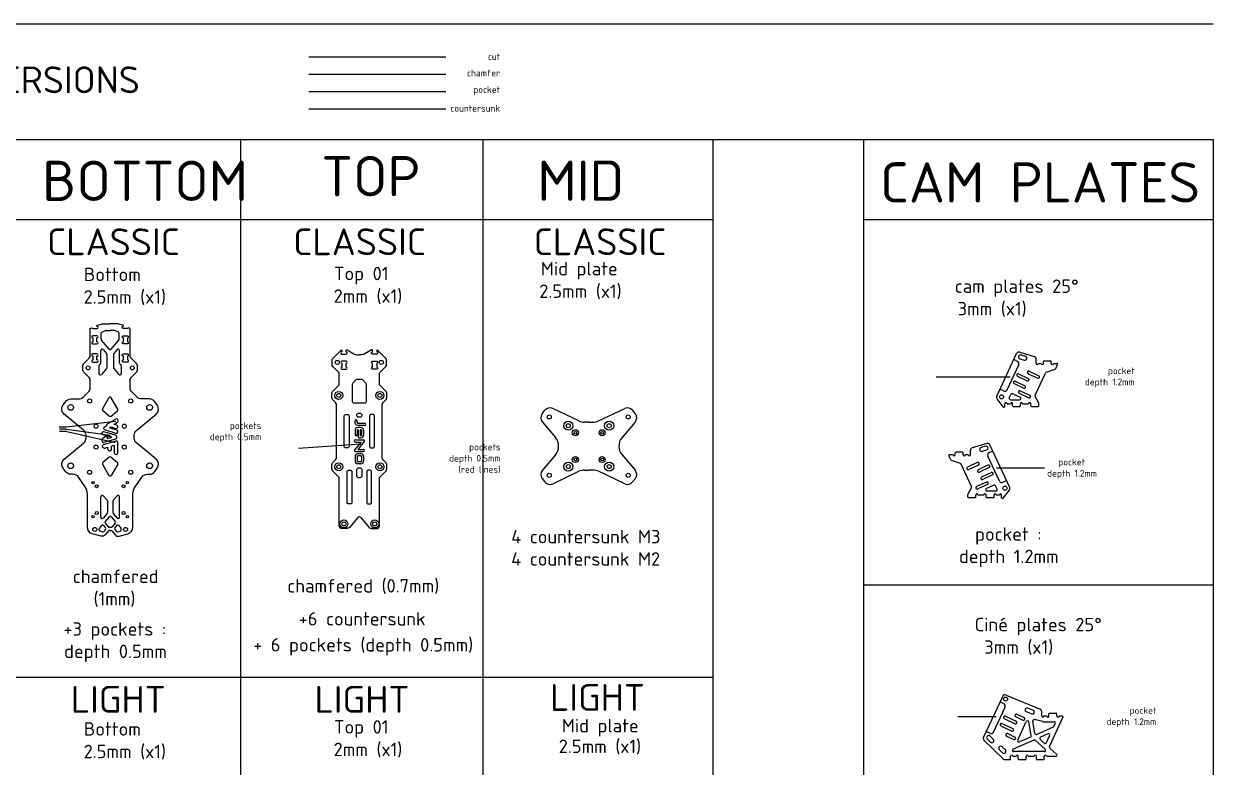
# Model space of a CAD drawing. Header units: millimetres. Extents: x -438 to 1254, y -2368 to 488.
# Drawn here: x 365 to 1254, y -67 to 488 of the extents above; entities that cross this region are included whole.
import ezdxf

# ---------------------------------------------------------------- set-up
doc = ezdxf.new("R2010")
doc.units = ezdxf.units.MM
doc.linetypes.add('JIS_09_08', pattern=[10.75, 8, -0.55, 0.55, -0.55, 0.55, -0.55])
for name, color, linetype in [('Calque1', 150, 'Continuous'), ('Calque1_chamfered', 40, 'Continuous'), ('Calque1_countersunk', 90, 'Continuous'), ('Calque1_pocket', 10, 'Continuous'), ('pocket', 1, 'Continuous')]:
    doc.layers.add(name, color=color, linetype=linetype)
doc.styles.get("Standard").update_dxf_attribs({"font": 'arial.ttf'})

msp = doc.modelspace()

# ---------------------------------------------------------------- linework, layer by layer
at = {"layer": 'Calque1'}
for p, q in [((0, 487.53), (1253.63, 487.53)), ((578.22, 462.78), (680.45, 462.78)), ((0, 401.24), (1253.63, 401.24)), ((527.14, 401.79), (527.14, -709.02)), ((708.12, 401.24), (708.12, -709.02)), ((879.83, 401.24), (879.83, -709.02)), ((992.43, 401.24), (992.43, -780.5)), ((1253.63, 401.24), (1253.63, -780.5)), ((0, 341.41), (879.83, 341.41)), ((992.43, 341.41), (1253.63, 341.41)), ((423.67, 257.4), (426.44, 258.56)), ((426.83, 258.64), (429.82, 258.64)), ((432.81, 258.64), (429.82, 258.64)), ((435.96, 257.4), (433.2, 258.56)), ((423.06, 252.18), (423.06, 256.48)), ((429.06, 244.83), (423.3, 251.53)), ((430.58, 244.83), (436.33, 251.53)), ((436.57, 252.18), (436.57, 256.48)), ((422.82, 234.55), (422.82, 243.79)), ((424.58, 244.44), (427.08, 241.53)), ((427.32, 240.87), (427.32, 230.93)), ((432.32, 240.87), (432.32, 230.93)), ((435.06, 244.44), (432.56, 241.53)), ((436.82, 234.55), (436.82, 243.79)), ((1091.99, 209.73), (1106.79, 241.47)), ((1109.2, 242.54), (1119.97, 239.19)), ((1110.18, 240.48), (1113.37, 239.49)), ((421.48, 232.25), (421.48, 226.46)), ((421.72, 232.9), (422.58, 233.9)), ((437.92, 232.9), (437.06, 233.9)), ((438.16, 232.25), (438.16, 226.46)), ((1109.28, 237.62), (1112.48, 236.63)), ((1121.38, 234.03), (1121.38, 237.28)), ((1122.98, 234.03), (1125.17, 234.03)), ((1126.77, 234.03), (1126.77, 235.53)), ((1127.27, 236.03), (1132.22, 236.03)), ((1132.72, 234.03), (1132.72, 235.53)), ((1134.32, 234.03), (1136.98, 234.03)), ((1136.09, 230.43), (1137.43, 233.31)), ((427.08, 230.28), (423.24, 225.81)), ((432.56, 230.28), (436.4, 225.81)), ((1107.44, 224.49), (1114.69, 221.11)), ((1108.28, 226.31), (1115.53, 222.93)), ((1115.39, 226.43), (1122.64, 223.05)), ((1116.23, 228.25), (1123.49, 224.87)), ((1120.57, 210.41), (1128.29, 226.97)), ((1128.86, 227.49), (1135.52, 229.91)), ((1104.9, 219.05), (1112.15, 215.67)), ((1105.75, 220.87), (1113, 217.49)), ((1109.47, 213.75), (1116.72, 210.37)), ((424.19, 200), (428.94, 208.55)), ((435.45, 200), (430.69, 208.55)), ((1096.82, 201.72), (1092.22, 207.66)), ((1101.36, 208.43), (1102.55, 211)), ((1102.26, 207.01), (1108.97, 207.01)), ((1103.88, 211.48), (1109.39, 208.91)), ((1108.63, 211.93), (1115.88, 208.55)), ((1123.16, 204.95), (1120.61, 209.5)), ((1123.28, 202.53), (1123.28, 204.46)), ((429.18, 194.82), (424.43, 198.74)), ((430.46, 194.82), (435.21, 198.74)), ((752.42, 196.47), (754.22, 198.91)), ((779.9, 191.2), (760.39, 200.46)), ((794.58, 191.2), (814.1, 200.46)), ((822.07, 196.47), (820.26, 198.91)), ((1097.22, 201.53), (1097.61, 201.53)), ((1098.11, 202.03), (1098.11, 204.03)), ((1099.71, 204.03), (1102.15, 204.03)), ((1103.75, 202.53), (1103.75, 204.03)), ((1104.25, 202.03), (1109.2, 202.03)), ((1109.7, 202.53), (1109.7, 204.03)), ((1111.3, 204.03), (1115.73, 204.03)), ((1117.33, 202.53), (1117.33, 204.03)), ((1117.83, 202.03), (1122.78, 202.03)), ((752.64, 190.25), (762.35, 178.9)), ((787.24, 190.23), (784.19, 190.23)), ((787.24, 190.23), (790.3, 190.23)), ((821.84, 190.25), (812.13, 178.9)), ((1072.29, 165.89), (1072.29, 169.14)), ((1084.47, 174.4), (1073.7, 171.05)), ((1083.49, 172.35), (1080.3, 171.36)), ((1084.38, 169.48), (1081.19, 168.49)), ((1101.68, 141.6), (1086.88, 173.33)), ((429.18, 164.23), (424.43, 160.3)), ((430.46, 164.23), (435.21, 160.3)), ((762.35, 165.9), (752.64, 154.55)), ((812.13, 165.9), (821.84, 154.55)), ((1057.58, 162.29), (1056.23, 165.18)), ((1059.34, 165.89), (1056.68, 165.89)), ((1064.81, 159.35), (1058.14, 161.78)), ((1060.94, 165.89), (1060.94, 167.39)), ((1066.39, 167.89), (1061.44, 167.89)), ((1066.89, 165.89), (1066.89, 167.39)), ((1070.69, 165.89), (1068.49, 165.89)), ((1077.43, 160.11), (1070.18, 156.73)), ((424.19, 159.04), (428.94, 150.5)), ((435.45, 159.04), (430.69, 150.5)), ((760.39, 144.35), (779.9, 153.61)), ((784.19, 154.57), (787.24, 154.57)), ((790.3, 154.57), (787.24, 154.57)), ((814.1, 144.35), (794.58, 153.61)), ((1073.09, 142.27), (1065.37, 158.83)), ((1078.28, 158.3), (1071.03, 154.92)), ((1085.38, 158.17), (1078.13, 154.79)), ((1086.23, 156.36), (1078.98, 152.98)), ((1087.92, 152.73), (1080.67, 149.35)), ((752.42, 148.33), (754.22, 145.89)), ((822.07, 148.33), (820.26, 145.89)), ((1084.19, 145.61), (1076.94, 142.23)), ((1085.04, 143.8), (1077.79, 140.42)), ((1088.76, 150.92), (1081.51, 147.54)), ((1089.78, 143.34), (1084.27, 140.78)), ((1092.31, 140.29), (1091.11, 142.86)), ((422.82, 119.34), (422.82, 134.62)), ((424.56, 135.29), (427.56, 131.99)), ((435.08, 135.29), (432.08, 131.99)), ((436.82, 119.34), (436.82, 134.62)), ((1070.38, 134.39), (1070.38, 136.32)), ((1070.51, 136.81), (1073.06, 141.36)), ((1075.83, 133.89), (1070.88, 133.89)), ((1076.33, 134.39), (1076.33, 135.89)), ((1082.37, 135.89), (1077.93, 135.89)), ((1083.97, 134.39), (1083.97, 135.89)), ((1089.42, 133.89), (1084.47, 133.89)), ((1091.4, 138.87), (1084.7, 138.87)), ((1089.92, 134.39), (1089.92, 135.89)), ((1093.95, 135.89), (1091.52, 135.89)), ((1095.55, 133.89), (1095.55, 135.89)), ((1096.45, 133.39), (1096.05, 133.39)), ((1096.84, 133.58), (1101.44, 139.53)), ((427.82, 131.32), (427.82, 122.86)), ((431.82, 131.32), (431.82, 122.86)), ((427.58, 122.21), (424.58, 118.69)), ((429.06, 119.74), (426.06, 116.22)), ((430.58, 119.74), (433.58, 116.22)), ((432.06, 122.21), (435.06, 118.69)), ((421.61, 109.82), (421.61, 110.63)), ((423.43, 113.14), (421.85, 111.28)), ((424.14, 108.47), (422.4, 108.84)), ((424.96, 113.13), (426.33, 111.51)), ((426.32, 110.22), (425.11, 108.8)), ((426.06, 114.93), (428.28, 112.3)), ((429.82, 111.95), (429.04, 111.95)), ((429.82, 111.95), (430.59, 111.95)), ((433.58, 114.93), (431.36, 112.3)), ((434.68, 113.13), (433.31, 111.51)), ((433.31, 110.22), (434.52, 108.8)), ((435.5, 108.47), (437.24, 108.84)), ((436.2, 113.14), (437.79, 111.28)), ((438.03, 109.82), (438.03, 110.63)), ((992.43, 68.96), (1253.63, 68.96)), ((0, 0), (879.83, 0)), ((1082.1, -44.97), (1096.4, -14.3)), ((1098.98, -13.3), (1124.36, -23.92)), ((1117.87, -27.46), (1114.08, -25.88)), ((1119.03, -24.7), (1115.24, -23.11)), ((1125.58, -28.96), (1125.58, -25.77)), ((1095.87, -34.55), (1104.02, -38.35)), ((1097.56, -30.92), (1105.71, -34.72)), ((1098.4, -29.11), (1106.56, -32.91)), ((1106.07, -29.43), (1111.51, -31.97)), ((1106.92, -27.62), (1112.36, -30.16)), ((1107.6, -46.98), (1114.03, -33.19)), ((1117.75, -43.63), (1115.92, -33.43)), ((1120.49, -41.93), (1118.86, -32.85)), ((1126.29, -33.19), (1120.08, -31.7)), ((1126.53, -33.21), (1134.78, -33.21)), ((1127.18, -28.96), (1129.38, -28.96)), ((1130.98, -28.96), (1130.98, -27.46)), ((1131.35, -51.74), (1141.44, -30.1)), ((1131.48, -26.96), (1136.43, -26.96)), ((1134.67, -36.82), (1135.69, -34.64)), ((1136.93, -28.96), (1136.93, -27.46)), ((1138.53, -28.96), (1140.72, -28.96)), ((1086.93, -43.95), (1089.35, -46.26)), ((1095.02, -36.36), (1103.18, -40.16)), ((1099.31, -43.93), (1104.75, -46.47)), ((1100.16, -42.12), (1105.59, -44.66)), ((1134.16, -37.31), (1121.87, -42.67)), ((1130.17, -42.32), (1124.71, -44.7)), ((1129.07, -48.83), (1131.48, -43.66)), ((1082.53, -47.26), (1096.79, -60.91)), ((1084.86, -46.11), (1087.27, -48.42)), ((1095.98, -51.99), (1098.39, -54.3)), ((1119.7, -46.89), (1104.19, -53.64)), ((1117.16, -44.72), (1108.91, -48.32)), ((1128.15, -53.82), (1120.77, -47.07)), ((1127.49, -49.14), (1124.44, -46.35)), ((1136.91, -57.77), (1131.59, -52.9)), ((1093.9, -54.16), (1096.32, -56.47)), ((1098.17, -61.46), (1101.82, -61.46)), ((1102.32, -60.96), (1102.32, -58.96)), ((1103.92, -58.96), (1106.36, -58.96)), ((1127.48, -55.56), (1104.59, -55.56)), ((1107.96, -60.96), (1107.96, -58.96)), ((1108.46, -61.46), (1113.41, -61.46)), ((1113.91, -60.96), (1113.91, -58.96)), ((1115.51, -58.96), (1119.94, -58.96)), ((1121.54, -60.96), (1121.54, -58.96)), ((1122.04, -61.46), (1126.99, -61.46)), ((1127.49, -60.96), (1127.49, -58.96)), ((1129.09, -58.96), (1136.21, -58.96))]:
    msp.add_line(p, q, dxfattribs=at)
for points in [[(429.82, 109.45), (429.41, 109.45, 0.219685), (428.65, 109.1), (426.18, 106.2, -0.290544), (423.11, 105.25), (416.5, 107.05, -0.338273), (412.82, 111.87), (412.82, 136.46, 0.149289), (411.11, 142.04), (406.27, 149.23, 0.249496), (402.12, 151.44), (400.48, 151.44, -0.237956), (396.46, 153.47), (394.67, 155.89, -0.39909), (395.51, 162.73), (409.99, 174.63, 0.224285), (411.81, 178.49), (411.81, 179.52), (411.81, 180.55, 0.224285), (409.99, 184.41), (395.51, 196.32, -0.39909), (394.67, 203.15), (396.46, 205.57, -0.237956), (400.48, 207.6), (406.25, 207.6, 0.198912), (409.79, 209.07), (414.23, 213.51, 0.198912), (414.82, 214.93), (414.82, 222.12, 0.198912), (414.23, 223.53), (410, 227.77, -0.198912), (409.41, 229.18), (409.41, 230.79), (409.41, 232.4, -0.198912), (410, 233.81), (414.23, 238.05, 0.198912), (414.82, 239.46), (414.82, 259.59, -0.322824), (415.5, 260.54), (416.1, 260.74, 0.284915), (416.82, 260.29), (419.94, 260.29, 1), (419.94, 261.89), (419.94, 262.48), (423.82, 263.58, -0.069107), (424.36, 263.65), (429.82, 263.65)], [(429.82, 109.45), (430.22, 109.45, -0.219685), (430.99, 109.1), (433.46, 106.2, 0.290544), (436.53, 105.25), (443.13, 107.05, 0.338273), (446.82, 111.87), (446.82, 136.46, -0.149289), (448.52, 142.04), (453.37, 149.23, -0.249496), (457.51, 151.44), (459.16, 151.44, 0.237956), (463.18, 153.47), (464.97, 155.89, 0.39909), (464.12, 162.73), (449.65, 174.63, -0.224285), (447.82, 178.49), (447.82, 179.52), (447.82, 180.55, -0.224285), (449.65, 184.41), (464.12, 196.32, 0.39909), (464.97, 203.15), (463.18, 205.57, 0.237956), (459.16, 207.6), (453.39, 207.6, -0.198912), (449.85, 209.07), (445.4, 213.51, -0.198912), (444.82, 214.93), (444.82, 222.12, -0.198912), (445.4, 223.53), (449.64, 227.77, 0.198912), (450.23, 229.18), (450.23, 230.79), (450.23, 232.4, 0.198912), (449.64, 233.81), (445.4, 238.05, -0.198912), (444.82, 239.46), (444.82, 259.59, 0.322824), (444.13, 260.54), (443.54, 260.74, -0.284915), (442.82, 260.29), (439.7, 260.29, -1), (439.7, 261.89), (439.7, 262.48), (435.82, 263.58, 0.069107), (435.27, 263.65), (429.82, 263.65)], [(615.91, 119.8, 0.219685), (615.15, 119.45), (608.47, 111.61, -0.219685), (606.95, 110.91), (602.91, 110.91, -0.414214), (600.91, 112.91), (600.91, 148.2, 0.198912), (600.33, 149.61), (595.98, 153.97, -0.198912), (595.39, 155.38), (595.39, 158.59, -0.198912), (595.98, 160.01), (598.2, 162.23, 0.198912), (598.79, 163.65), (598.79, 203.57, 0.198912), (598.2, 204.98), (595.98, 207.21, -0.198912), (595.39, 208.62), (595.39, 211.83, -0.198912), (595.98, 213.24), (600.33, 217.6, 0.198912), (600.91, 219.01), (600.91, 226.62, 0.198912), (600.62, 227.32), (596.09, 231.85, -0.198912), (595.51, 233.27), (595.51, 234.87), (595.51, 236.48, -0.198912), (596.09, 237.89), (602.03, 243.83, -0.668179), (602.88, 243.48), (602.88, 242.74, 1), (602.88, 241.14), (606.03, 241.14, 1.000028), (606.03, 242.74), (606.03, 243.8, -0.58149), (606.79, 244.23), (611.7, 241.31, 0.134807), (614.25, 240.61), (615.91, 240.61)], [(615.91, 119.8, -0.219685), (616.68, 119.45), (623.36, 111.61, 0.219685), (624.88, 110.91), (628.91, 110.91, 0.414214), (630.91, 112.91), (630.91, 148.2, -0.198912), (631.5, 149.61), (635.85, 153.97, 0.198912), (636.44, 155.38), (636.44, 158.59, 0.198912), (635.85, 160.01), (633.63, 162.23, -0.198912), (633.04, 163.65), (633.04, 203.57, -0.198912), (633.63, 204.98), (635.85, 207.21, 0.198912), (636.44, 208.62), (636.44, 211.83, 0.198912), (635.85, 213.24), (631.5, 217.6, -0.198912), (630.91, 219.01), (630.91, 226.62, -0.198912), (631.21, 227.32), (635.74, 231.85, 0.198912), (636.32, 233.27), (636.32, 234.87), (636.32, 236.48, 0.198912), (635.74, 237.89), (629.8, 243.83, 0.668179), (628.94, 243.48), (628.94, 242.74, -1), (628.94, 241.14), (625.79, 241.14, -1.000028), (625.79, 242.74), (625.79, 243.8, 0.58149), (625.04, 244.23), (620.13, 241.31, -0.134807), (617.58, 240.61), (615.91, 240.61)]]:
    msp.add_lwpolyline(points, format="xyb", dxfattribs=at)
for points in [[(419.94, 253.21, 1), (419.94, 254.81), (416.82, 254.81, 1), (416.82, 253.21), (416.82, 250.31, 1), (416.82, 248.71), (419.94, 248.71, 1), (419.94, 250.31)], [(439.7, 253.21, -1), (439.7, 254.81), (442.82, 254.81, -1), (442.82, 253.21), (442.82, 250.31, -1), (442.82, 248.71), (439.7, 248.71, -1), (439.7, 250.31)], [(419.94, 239.63, 1), (419.94, 241.23), (416.82, 241.23, 1), (416.82, 239.63), (416.82, 236.73, 1), (416.82, 235.13), (419.94, 235.13, 1), (419.94, 236.73)], [(439.7, 239.63, -1), (439.7, 241.23), (442.82, 241.23, -1), (442.82, 239.63), (442.82, 236.73, -1), (442.82, 235.13), (439.7, 235.13, -1), (439.7, 236.73)], [(606.03, 229.77, 1), (606.03, 231.37), (606.03, 234.27, 1), (606.03, 235.87), (602.91, 235.87, 1), (602.91, 234.27), (602.91, 231.37, 1), (602.91, 229.77)], [(625.79, 229.77, -1), (625.79, 231.37), (625.79, 234.27, -1), (625.79, 235.87), (628.91, 235.87, -1), (628.91, 234.27), (628.91, 231.37, -1), (628.91, 229.77)], [(614.38, 222.4), (617.45, 222.4, -0.198912), (618.16, 222.11), (620.62, 219.64, -0.198912), (620.91, 218.93), (620.91, 205.4, -0.414214), (619.91, 204.4), (611.91, 204.4, -0.414214), (610.91, 205.4), (610.91, 218.93, -0.198912), (611.21, 219.64), (613.67, 222.11, -0.198912)], [(605.71, 196.11), (607.21, 196.11, -0.414214), (608.21, 195.11), (608.21, 172.11, -0.414214), (607.21, 171.11), (605.71, 171.11, -0.414214), (604.71, 172.11), (604.71, 195.11, -0.414214)], [(626.12, 196.11), (624.62, 196.11, 0.414214), (623.62, 195.11), (623.62, 172.11, 0.414214), (624.62, 171.11), (626.12, 171.11, 0.414214), (627.12, 172.11), (627.12, 195.11, 0.414214)], [(607.83, 154.35), (609.33, 154.35, -0.414214), (610.33, 153.35), (610.33, 130.35, -0.414214), (609.33, 129.35), (607.83, 129.35, -0.414214), (606.83, 130.35), (606.83, 153.35, -0.414214)], [(624, 154.35), (622.5, 154.35, 0.414214), (621.5, 153.35), (621.5, 130.35, 0.414214), (622.5, 129.35), (624, 129.35, 0.414214), (625, 130.35), (625, 153.35, 0.414214)]]:
    msp.add_lwpolyline(points, format="xyb", close=True, dxfattribs=at)
for centre, radius in [((413.34, 230.79), 1.5), ((446.3, 230.79), 1.5), ((599.43, 234.87), 1.5), ((632.4, 234.87), 1.5), ((414.48, 206.14), 1.5), ((445.16, 206.14), 1.5), ((600.57, 210.22), 1.5), ((631.26, 210.22), 1.5), ((1095.55, 209.18), 1.5), ((400.33, 201.31), 2.15), ((459.3, 201.31), 2.15), ((757.76, 194.19), 1.5), ((816.73, 194.19), 1.5), ((419.28, 187.31), 1.5), ((440.36, 187.31), 1.5), ((771.99, 187.65), 1.5), ((802.49, 187.65), 1.5), ((777.24, 182.4), 1), ((797.24, 182.4), 1), ((419.28, 171.73), 1.5), ((440.36, 171.73), 1.5), ((777.24, 162.4), 1), ((797.24, 162.4), 1), ((400.33, 157.74), 2.15), ((414.48, 152.9), 1.5), ((445.16, 152.9), 1.5), ((459.3, 157.74), 2.15), ((600.57, 156.99), 1.5), ((631.26, 156.99), 1.5), ((757.76, 150.61), 1.5), ((771.99, 157.15), 1.5), ((802.49, 157.15), 1.5), ((816.73, 150.61), 1.5), ((417.07, 145.23), 0.85), ((419.82, 142.48), 1.1), ((439.82, 142.48), 1.1), ((442.57, 145.23), 0.85), ((1098.12, 141.04), 1.5), ((417.07, 119.73), 0.85), ((419.82, 122.48), 1.1), ((439.82, 122.48), 1.1), ((442.57, 119.73), 0.85), ((604.41, 114.32), 1.5), ((627.41, 114.32), 1.5), ((418.32, 110.24), 1.5), ((441.32, 110.24), 1.5), ((1098.54, -16.36), 1.5)]:
    msp.add_circle(centre, radius, dxfattribs=at)
for centre, radius, start, end in [((426.83, 257.64), 1, 90, 112.86101), ((432.81, 257.64), 1, 67.13899, 90), ((424.06, 256.48), 1, 112.86101, 180), ((424.06, 252.18), 1, 180, 220.65244), ((435.57, 256.48), 1, 0, 67.13899), ((435.57, 252.18), 1, 319.34756, 0), ((423.82, 243.79), 1, 40.65244, 180), ((426.32, 240.87), 1, 0, 40.65244), ((429.82, 245.48), 1, 220.65244, 319.34756), ((433.32, 240.87), 1, 139.34756, 180), ((435.82, 243.79), 1, 0, 139.34756), ((1108.6, 240.63), 2, 72.72624, 155), ((1109.73, 239.05), 1.5, 72.72624, 252.72624), ((422.48, 232.25), 1, 139.34756, 180), ((421.82, 234.55), 1, 319.34756, 0), ((437.82, 234.55), 1, 180, 220.65244), ((437.16, 232.25), 1, 0, 40.65244), ((1112.92, 238.06), 1.5, 252.72624, 72.72624), ((1119.38, 237.28), 2, 0, 72.72624), ((1122.18, 234.03), 0.8, 180, 0), ((1125.97, 234.03), 0.8, 180, 0), ((1127.27, 235.53), 0.5, 90, 180), ((1132.22, 235.53), 0.5, 0, 90), ((1133.52, 234.03), 0.8, 180, 0), ((1136.98, 233.53), 0.5, 335, 90), ((422.48, 226.46), 1, 180, 319.34756), ((426.32, 230.93), 1, 319.34756, 0), ((433.32, 230.93), 1, 180, 220.65244), ((437.16, 226.46), 1, 220.65244, 0), ((1107.86, 225.4), 1, 65.00996, 245.00996), ((1115.11, 222.02), 1, 245.00996, 65.00996), ((1115.81, 227.34), 1, 65.00996, 245.00996), ((1123.06, 223.96), 1, 245.00996, 65.00996), ((1129.2, 226.55), 1, 109.99348, 155), ((1135.18, 230.85), 1, 289.99348, 335), ((1105.33, 219.96), 1, 65.00996, 245.00996), ((1109.05, 212.84), 1, 65.00996, 245.00996), ((1112.58, 216.58), 1, 245.00996, 65.00996), ((429.82, 208.06), 1, 29.09751, 150.90249), ((1093.8, 208.89), 2, 155, 217.7421), ((1098.91, 204.03), 0.8, 0, 180), ((1102.26, 208.01), 1, 155, 270), ((1102.95, 204.03), 0.8, 0, 180), ((1103.46, 210.57), 1, 65.00996, 155), ((1108.97, 208.01), 1, 270, 65.00996), ((1110.5, 204.03), 0.8, 0, 180), ((1116.53, 204.03), 0.8, 0, 180), ((1116.3, 209.46), 1, 245.00996, 65.00996), ((1121.48, 209.99), 1, 155, 209.26207), ((1122.28, 204.46), 1, 0, 29.26207), ((425.06, 199.51), 1, 150.90249, 230.45791), ((434.58, 199.51), 1, 309.54209, 29.09751), ((756.44, 193.5), 5, 143.53972, 220.55987), ((758.24, 195.94), 5, 64.6114, 143.53972), ((816.24, 195.94), 5, 36.46028, 115.3886), ((818.05, 193.5), 5, 319.44013, 36.46028), ((1097.22, 202.03), 0.5, 217.7421, 270), ((1097.61, 202.03), 0.5, 270, 0), ((1104.25, 202.53), 0.5, 180, 270), ((1109.2, 202.53), 0.5, 270, 0), ((1117.83, 202.53), 0.5, 180, 270), ((1122.78, 202.53), 0.5, 270, 0), ((429.82, 195.59), 1, 230.45791, 309.54209), ((784.19, 200.23), 10, 244.6114, 270), ((790.3, 200.23), 10, 270, 295.3886), ((754.75, 172.4), 10, 319.44013, 40.55987), ((819.73, 172.4), 10, 139.44013, 220.55987), ((1074.29, 169.14), 2, 107.27376, 180), ((1080.74, 169.92), 1.5, 107.27376, 287.27376), ((1083.94, 170.92), 1.5, 287.27376, 107.27376), ((1085.06, 172.49), 2, 25, 107.27376), ((425.06, 159.53), 1, 129.54209, 209.09751), ((429.82, 163.46), 1, 50.45791, 129.54209), ((434.58, 159.53), 1, 330.90249, 50.45791), ((1056.68, 165.39), 0.5, 90, 205), ((1058.48, 162.72), 1, 205, 250.00652), ((1060.14, 165.89), 0.8, 180, 0), ((1061.44, 167.39), 0.5, 90, 180), ((1066.39, 167.39), 0.5, 0, 90), ((1067.69, 165.89), 0.8, 180, 0), ((1071.49, 165.89), 0.8, 180, 0), ((1077.85, 159.2), 1, 294.99004, 114.99004), ((756.44, 151.3), 5, 139.44013, 216.46028), ((784.19, 144.57), 10, 90, 115.3886), ((790.3, 144.57), 10, 64.6114, 90), ((818.05, 151.3), 5, 323.53972, 40.55987), ((1064.47, 158.41), 1, 25, 70.00652), ((1070.6, 155.82), 1, 114.99004, 294.99004), ((1078.55, 153.88), 1, 114.99004, 294.99004), ((1085.81, 157.26), 1, 294.99004, 114.99004), ((1088.34, 151.82), 1, 294.99004, 114.99004), ((429.82, 150.98), 1, 209.09751, 330.90249), ((758.24, 148.86), 5, 216.46028, 295.3886), ((816.24, 148.86), 5, 244.6114, 323.53972), ((1072.19, 141.85), 1, 330.73793, 25), ((1077.36, 141.32), 1, 114.99004, 294.99004), ((1081.09, 148.44), 1, 114.99004, 294.99004), ((1084.62, 144.7), 1, 294.99004, 114.99004), ((1090.21, 142.44), 1, 25, 114.99004), ((423.82, 134.62), 1, 42.27099, 180), ((435.82, 134.62), 1, 0, 137.72901), ((1071.38, 136.32), 1, 150.73793, 180), ((1070.88, 134.39), 0.5, 180, 270), ((1075.83, 134.39), 0.5, 270, 0), ((1077.13, 135.89), 0.8, 0, 180), ((1083.17, 135.89), 0.8, 0, 180), ((1084.7, 139.87), 1, 114.99004, 270), ((1084.47, 134.39), 0.5, 180, 270), ((1089.42, 134.39), 0.5, 270, 0), ((1090.72, 135.89), 0.8, 0, 180), ((1091.4, 139.87), 1, 270, 25), ((1094.75, 135.89), 0.8, 0, 180), ((1096.05, 133.89), 0.5, 180, 270), ((1096.45, 133.89), 0.5, 270, 322.2579), ((1099.86, 140.75), 2, 322.2579, 25), ((426.82, 131.32), 1, 360, 42.27099), ((432.82, 131.32), 1, 137.72901, 180), ((423.82, 119.34), 1, 180, 319.56075), ((426.82, 115.57), 1, 139.56075, 220.23349), ((426.82, 122.86), 1, 319.56075, 0), ((429.82, 119.09), 1, 90, 139.56075), ((429.82, 119.09), 1, 40.43925, 90), ((432.82, 122.86), 1, 180, 220.43925), ((432.81, 115.57), 1, 319.76651, 40.43925), ((435.82, 119.34), 1, 220.43925, 0), ((422.61, 110.63), 1, 139.56075, 180), ((422.61, 109.82), 1, 180, 257.85953), ((424.19, 112.49), 1, 40.23349, 139.56075), ((424.35, 109.45), 1, 257.85953, 319.56075), ((425.56, 110.87), 1, 319.56075, 40.23349), ((429.04, 112.95), 1, 220.23349, 270), ((430.59, 112.95), 1, 270, 319.76651), ((434.07, 110.87), 1, 139.76651, 220.43925), ((435.29, 109.45), 1, 220.43925, 282.14047), ((435.44, 112.49), 1, 40.43925, 139.76651), ((437.03, 109.82), 1, 282.14047, 360), ((437.03, 110.63), 1, 360, 40.43925), ((1098.21, -15.15), 2, 67.28507, 155), ((1114.66, -24.49), 1.5, 67.28507, 247.28507), ((1118.45, -26.08), 1.5, 247.28507, 67.28507), ((1123.58, -25.77), 2, 0, 67.28507), ((1095.44, -35.45), 1, 65.00996, 245.00996), ((1097.98, -30.01), 1, 65.00996, 245.00996), ((1106.5, -28.53), 1, 65.00996, 245.00996), ((1106.14, -33.82), 1, 245.00996, 65.00996), ((1111.93, -31.06), 1, 245.00996, 65.00996), ((1114.94, -33.61), 1, 10.1486, 155.00996), ((1119.85, -32.68), 1, 76.58522, 190.1486), ((1126.38, -28.96), 0.8, 180, 0), ((1126.53, -32.21), 1, 256.58522, 270), ((1130.18, -28.96), 0.8, 180, 0), ((1131.48, -27.46), 0.5, 90, 180), ((1134.78, -34.21), 1, 335, 90), ((1136.43, -27.46), 0.5, 0, 90), ((1137.73, -28.96), 0.8, 180, 0), ((1140.72, -29.76), 0.8, 335, 90), ((1085.89, -45.03), 1.5, 46.24187, 226.24187), ((1099.73, -43.03), 1, 65.00996, 245.00996), ((1103.6, -39.25), 1, 245.00996, 65.00996), ((1116.76, -43.8), 1, 293.54689, 10.1486), ((1121.47, -41.75), 1, 190.1486, 293.54689), ((1130.57, -43.24), 1, 335, 113.54689), ((1133.76, -36.39), 1, 293.54689, 335), ((1083.91, -45.81), 2, 155, 226.24187), ((1088.31, -47.34), 1.5, 226.24187, 46.24187), ((1094.94, -53.08), 1.5, 46.24187, 226.24187), ((1105.17, -45.56), 1, 245.00996, 65.00996), ((1108.51, -47.4), 1, 155.00996, 293.54689), ((1120.1, -47.8), 1, 47.53253, 113.54689), ((1125.11, -45.62), 1, 113.54689, 227.53253), ((1128.16, -48.41), 1, 227.53253, 335), ((1132.26, -52.16), 1, 155, 227.53253), ((1097.35, -55.39), 1.5, 226.24187, 46.24187), ((1098.17, -59.46), 2, 226.24187, 270), ((1101.82, -60.96), 0.5, 270, 0), ((1103.12, -58.96), 0.8, 0, 180), ((1104.59, -54.56), 1, 113.54689, 270), ((1107.16, -58.96), 0.8, 0, 180), ((1108.46, -60.96), 0.5, 180, 270), ((1113.41, -60.96), 0.5, 270, 0), ((1114.71, -58.96), 0.8, 0, 180), ((1120.74, -58.96), 0.8, 0, 180), ((1122.04, -60.96), 0.5, 180, 270), ((1126.99, -60.96), 0.5, 270, 0), ((1127.48, -54.56), 1, 270, 47.53253), ((1128.29, -58.96), 0.8, 0, 180), ((1136.21, -58.16), 0.8, 270, 29.26207)]:
    msp.add_arc(centre, radius, start, end, dxfattribs=at)
at = {"layer": 'Calque1_chamfered'}
msp.add_line((578.22, 449.89), (680.45, 449.89), dxfattribs=at)
at = {"layer": 'Calque1_countersunk'}
msp.add_line((578.22, 424.11), (680.45, 424.11), dxfattribs=at)
for centre, radius in [((600.57, 210.22), 3), ((631.26, 210.22), 3), ((771.99, 187.65), 3.4), ((802.49, 187.65), 3.4), ((777.24, 182.4), 2.25), ((797.24, 182.4), 2.25), ((600.57, 156.99), 3), ((631.26, 156.99), 3), ((771.99, 157.15), 3.4), ((777.24, 162.4), 2.25), ((797.24, 162.4), 2.25), ((802.49, 157.15), 3.4), ((604.41, 114.32), 3), ((627.41, 114.32), 3)]:
    msp.add_circle(centre, radius, dxfattribs=at)
at = {"layer": 'Calque1_pocket'}
for p, q in [((578.22, 437), (680.45, 437)), ((1099.74, 214.51), (1108.36, 233.01)), ((1107.4, 235.67), (1104.68, 236.94)), ((1097.08, 213.55), (1094.36, 214.81)), ((396.86, 186.67), (391.77, 186.67)), ((434.05, 190.76), (396.86, 186.67)), ((427.12, 187.61), (425.47, 186.65)), ((434.13, 192.63), (427.63, 188.82)), ((429.41, 185.98), (430.66, 186.77)), ((430.66, 186.77), (434.03, 185.61)), ((432.56, 188.65), (435.21, 190.19)), ((434.72, 187.94), (432.56, 188.65)), ((435.45, 186.63), (435.45, 186.92)), ((435.75, 191.12), (435.75, 191.7)), ((397.29, 184.96), (392.03, 184.96)), ((397.49, 183.25), (392.03, 183.25)), ((397.29, 184.96), (430.15, 180.54)), ((397.49, 183.25), (433.45, 175.23)), ((423.61, 181.92), (423.61, 182.06)), ((425.6, 179.2), (423.96, 177.59)), ((430.96, 179.18), (424.42, 180.87)), ((433.98, 180.49), (424.98, 183.1)), ((425, 175.24), (433.98, 177.82)), ((425.68, 184.7), (434.05, 182.02)), ((427.68, 179.2), (426.62, 179.47)), ((427.49, 178.13), (430.96, 179.18)), ((427.87, 178.52), (427.49, 178.13)), ((434.7, 184.34), (429.41, 185.98)), ((434.75, 178.86), (434.75, 179.46)), ((435.45, 183.04), (435.45, 183.31)), ((612.73, 184.22), (612.73, 180.99)), ((612.75, 180.99), (612.73, 180.99)), ((614.33, 184.22), (614.33, 180.99)), ((617.13, 186.22), (614.73, 186.22)), ((617.53, 184.22), (617.53, 180.62)), ((619.13, 184.22), (619.13, 180.62)), ((423.63, 176.82), (423.63, 176.27)), ((424.51, 171.3), (424.92, 171.07)), ((434.08, 176.2), (424.72, 173.26)), ((425.75, 170.97), (427.92, 171.62)), ((427.92, 171.62), (427.92, 170.39)), ((428.49, 169.43), (429.29, 169.01)), ((430.87, 172.44), (432.91, 173.03)), ((430.87, 169.97), (430.87, 172.44)), ((432.91, 173.03), (432.91, 167.5)), ((435.48, 167.27), (435.48, 175.18)), ((616.95, 173.98), (570.44, 170.75)), ((612.93, 177.06), (619, 177.06)), ((619.61, 175.74), (614.67, 169.99)), ((614.67, 169.99), (619, 169.99)), ((1086.27, 167.53), (1088.99, 168.8)), ((433.47, 166.55), (433.89, 166.32)), ((612.7, 164.66), (612.7, 161.17)), ((614.3, 164.66), (614.3, 161.17)), ((617.13, 166.66), (614.7, 166.66)), ((617.13, 165.06), (614.7, 165.06)), ((617.13, 160.77), (614.7, 160.77)), ((617.53, 164.66), (617.53, 161.17)), ((619.13, 164.66), (619.13, 161.17)), ((1093.93, 146.38), (1085.3, 164.88)), ((617.13, 159.17), (614.7, 159.17)), ((1096.59, 145.41), (1099.31, 146.68)), ((1089.5, -40.93), (1098.13, -22.43)), ((1097.16, -19.77), (1094.44, -18.5)), ((1086.84, -41.89), (1084.12, -40.62))]:
    msp.add_line(p, q, dxfattribs=at)
for points in [[(615.16, 196.93), (616.66, 196.93, -0.414214), (617.66, 195.93), (617.66, 194.93, -0.414214), (616.66, 193.93), (615.16, 193.93, -0.414214), (614.16, 194.93), (614.16, 195.93, -0.414214)], [(615.16, 156.11), (616.66, 156.11, -0.414214), (617.66, 155.11), (617.66, 149.85, -0.414214), (616.66, 148.85), (615.16, 148.85, -0.414214), (614.16, 149.85), (614.16, 155.11, -0.414214)]]:
    msp.add_lwpolyline(points, format="xyb", close=True, dxfattribs=at)
for points in [[(619.88, 187.8), (614.67, 187.8, -0.245066), (613.23, 188.55, -0.113399), (612.87, 189.43, -0.037158), (612.72, 191.22, -0.049183)], [(619.88, 189.4), (614.67, 189.4, -0.245066), (614.54, 189.47, -0.113399), (614.45, 189.68, -0.037158), (614.32, 191.23)], [(614.73, 184.62), (615.06, 184.62), (615.06, 179.42, 0.414214), (615.86, 178.62), (617.13, 178.62)], [(612.93, 175.46), (617.26, 175.46), (612.32, 169.71, 0.640968), (612.93, 168.39), (619, 168.39)]]:
    msp.add_lwpolyline(points, format="xyb", dxfattribs=at)
msp.add_lwpolyline([(617.13, 184.62), (616.66, 184.62), (616.66, 180.22), (617.13, 180.22)], dxfattribs=at)
for centre, radius, start, end in [((1106.55, 233.86), 2, 335, 65), ((1097.92, 215.36), 2, 245, 335), ((426.01, 185.72), 1.08, 119.95077, 252.23175), ((428.16, 187.89), 1.08, 119.95077, 195.08263), ((434.38, 186.63), 1.08, 250.92129, 0), ((434.67, 191.7), 1.08, 0, 120.35988), ((434.38, 186.92), 1.08, 0, 71.67109), ((434.67, 191.12), 1.08, 300.21644, 0), ((613.52, 191.22), 0.8, 0.52993, 180.52993), ((619.88, 188.6), 0.8, 270, 90), ((424.68, 182.06), 1.08, 73.85254, 180), ((424.68, 181.92), 1.08, 180, 255.51029), ((426.35, 178.43), 1.08, 75.51029, 134.28062), ((427.58, 178.8), 0.404, 315.84344, 75.51029), ((433.68, 179.46), 1.08, 0, 73.85254), ((433.68, 178.86), 1.08, 286.07123, 0), ((434.38, 183.04), 1.08, 252.23175, 0), ((434.38, 183.31), 1.08, 0, 72.7309), ((614.73, 184.22), 2, 90, 180), ((613.54, 180.99), 0.787, 180, 0), ((614.73, 184.22), 0.4, 90, 180), ((617.13, 184.22), 2, 0, 90), ((617.13, 184.22), 0.4, 0, 90), ((617.13, 180.62), 2, 270, 0), ((617.13, 180.62), 0.4, 270, 0), ((424.71, 176.82), 1.08, 134.28062, 180), ((424.71, 176.27), 1.08, 180, 286.07123), ((425.04, 172.23), 1.08, 107.46501, 240.18585), ((425.45, 172), 1.08, 240.18585, 285.87422), ((429, 170.39), 1.08, 180, 242.23668), ((429.79, 169.97), 1.08, 242.23668, 0), ((434.4, 175.18), 1.08, 0, 107.46501), ((612.93, 176.26), 0.8, 90, 270), ((619, 176.26), 0.8, 319.36567, 90), ((619, 169.19), 0.8, 270, 90), ((433.98, 167.5), 1.08, 180, 241.55224), ((434.4, 167.27), 1.08, 241.55224, 0), ((614.7, 164.66), 2, 90, 180), ((614.7, 161.17), 2, 180, 270), ((614.7, 164.66), 0.4, 90, 180), ((614.7, 161.17), 0.4, 180, 270), ((617.13, 164.66), 2, 0, 90), ((617.13, 164.66), 0.4, 0, 90), ((617.13, 161.17), 2, 270, 0), ((617.13, 161.17), 0.4, 270, 0), ((1087.12, 165.72), 2, 115, 205), ((1095.74, 147.22), 2, 205, 295), ((1096.31, -21.58), 2, 335, 65), ((1087.69, -40.08), 2, 245, 335)]:
    msp.add_arc(centre, radius, start, end, dxfattribs=at)
at = {"layer": 'pocket'}
for points in [[(1046.7, 224.15), (1102, 224.15)], [(1127.71, 156.01), (1091.66, 156.01)], [(1062.86, -29.33), (1091.5, -29.33)]]:
    msp.add_lwpolyline(points, dxfattribs=at)

# ---------------------------------------------------------------- texts
at = {"linetype": 'JIS_09_08', "attachment_point": 1}
for s, width, insert, char_height in [('{\\fISOCPEUR|b0|i0|c0|p34;FRAME JeNo v1.51_ALL VERSIONS}', 689.5068, (36.94, 455.74), 20), ('{\\fISOCPEUR|b0|i0|c0|p34;BOTTOM}', 327.7561, (379.01, 385.37), 30), ('{\\fISOCPEUR|b0|i0|c0|p34;TOP}', 327.7561, (587.53, 388.84), 30), ('{\\fISOCPEUR|b0|i0|c0|p34;MID}', 327.7561, (748.91, 385.49), 30), ('{\\fISOCPEUR|b0|i0|c0|p34;CAM PLATES}', 327.7561, (1004.79, 384.2), 30), ('{\\fISOCPEUR|b0|i0|c0|p34;CLASSIC}', 327.7561, (382.68, 334.89), 20), ('{\\fISOCPEUR|b0|i0|c0|p34;CLASSIC}', 327.7561, (566.52, 334.89), 20), ('{\\fISOCPEUR|b0|i0|c0|p34;CLASSIC}', 327.7561, (746.09, 334.89), 20), ('{\\fISOCPEUR|b0|i0|c0|p34;Bottom}', 327.7561, (410.2, 305.53), 10), ('{\\fISOCPEUR|b0|i0|c0|p34;Top 01}', 327.7561, (596.95, 306.19), 10), ('{\\fISOCPEUR|b0|i0|c0|p34;Mid plate}', 327.7561, (751.45, 309.81), 10), ('{\\fISOCPEUR|b0|i0|c0|p34;2.5mm (x1)}', 327.7561, (750.31, 293.01), 10), ('{\\fISOCPEUR|b0|i0|c0|p34;cam plates 25°}', 327.7561, (1060.64, 296.76), 10), ('{\\fISOCPEUR|b0|i0|c0|p34;2.5mm (x1)}', 327.7561, (410.01, 288.73), 10), ('{\\fISOCPEUR|b0|i0|c0|p34;2mm (x1)}', 327.7561, (596.7, 289.38), 10), ('{\\fISOCPEUR|b0|i0|c0|p34;3mm (x1)}', 327.7561, (1062.79, 279.96), 10), ('\\pi140.37807;{\\fISOCPEUR|b0|i0|c0|p34;pocket :\\P\\pi128.37807;depth 1.2mm }', 327.7561, (935.37, 111.78), 10), ('{\\fISOCPEUR|b0|i0|c0|p34;Ciné plates 25°}', 327.7561, (1075.46, 44.26), 10), ('{\\fISOCPEUR|b0|i0|c0|p34;3mm (x1)}', 327.7561, (1082.63, 27.46), 10), ('{\\fISOCPEUR|b0|i0|c0|p34;LIGHT}', 327.7561, (400.44, -6.54), 20), ('{\\fISOCPEUR|b0|i0|c0|p34;LIGHT}', 327.7561, (582.45, -6.54), 20), ('{\\fISOCPEUR|b0|i0|c0|p34;LIGHT}', 327.7561, (758.33, -5.11), 20), ('{\\fISOCPEUR|b0|i0|c0|p34;Bottom}', 327.7561, (410.2, -33.64), 10), ('{\\fISOCPEUR|b0|i0|c0|p34;Top 01}', 327.7561, (596.95, -32.09), 10), ('{\\fISOCPEUR|b0|i0|c0|p34;Mid plate}', 327.7561, (767.09, -31.18), 10), ('{\\fISOCPEUR|b0|i0|c0|p34;2.5mm (x1)}', 327.7561, (410.01, -50.44), 10), ('{\\fISOCPEUR|b0|i0|c0|p34;2mm (x1)}', 327.7561, (596.7, -48.89), 10), ('{\\fISOCPEUR|b0|i0|c0|p34;2.5mm (x1)}', 327.7561, (764.85, -46.58), 10)]:
    msp.add_mtext_dynamic_manual_height_columns(s, width=width, gutter_width=12.5, heights=[0], dxfattribs=dict(at, insert=insert, char_height=char_height))
at = {"layer": 'Calque1', "insert": (721.06, 465.5), "char_height": 5, "attachment_point": 3}
msp.add_mtext_dynamic_manual_height_columns('{\\fISOCPEUR|b0|i0|c0|p34;cut}', width=327.7561, gutter_width=12.5, heights=[0], dxfattribs=at)
at = {"layer": 'Calque1_chamfered'}
for s, insert, char_height, attachment_point in [('{\\fISOCPEUR|b0|i0|c0|p34;chamfer}', (721.06, 453.3), 5, 3), ('\\pi133.87807;{\\fISOCPEUR|b0|i0|c0|p34;chamfered \\P\\pi149.37807;(1mm)}', (268.03, 80.19), 10, 1), ('\\pi109.37807;{\\fISOCPEUR|b0|i0|c0|p34;chamfered (0.7mm)}', (452.72, 73.16), 10, 1)]:
    msp.add_mtext_dynamic_manual_height_columns(s, width=327.7561, gutter_width=12.5, heights=[0], dxfattribs=dict(at, insert=insert, char_height=char_height, attachment_point=attachment_point))
at = {"layer": 'Calque1_countersunk'}
for s, insert, char_height, attachment_point in [('{\\fISOCPEUR|b0|i0|c0|p34;countersunk}', (721.06, 426.93), 5, 3), ('\\pi109.87807;{\\fISOCPEUR|b0|i0|c0|p34;4 countersunk M3\\P4 countersunk M2}', (619.47, 109.88), 10, 1), ('\\pi117.87807;{\\fISOCPEUR|b0|i0|c0|p34;+6 countersunk}', (452.72, 48.56), 10, 1)]:
    msp.add_mtext_dynamic_manual_height_columns(s, width=327.7561, gutter_width=12.5, heights=[0], dxfattribs=dict(at, insert=insert, char_height=char_height, attachment_point=attachment_point))
at = {"layer": 'Calque1_pocket'}
for s, insert, char_height, attachment_point in [('{\\fISOCPEUR|b0|i0|c0|p34;pocket}', (721.06, 440.91), 5, 3), ('{\\fISOCPEUR|b0|i0|c0|p34;pockets \\Pdepth 0.5mm }', (542.67, 190.15), 5, 3), ('{\\fISOCPEUR|b0|i0|c0|p34;pockets \\Pdepth 0.5mm\\P(red lines) }', (721.35, 174.23), 5, 3), ('\\pi163.87807;{\\fISOCPEUR|b0|i0|c0|p34;\\P\\pi126.87807;+3 pockets :\\P\\pi127.37807;depth 0.5mm }', (268.03, 57.62), 10, 1), ('\\pi83.87807;{\\fISOCPEUR|b0|i0|c0|p34;+ 6 pockets (depth 0.5mm)}', (452.72, 29.16), 10, 1)]:
    msp.add_mtext_dynamic_manual_height_columns(s, width=327.7561, gutter_width=12.5, heights=[0], dxfattribs=dict(at, insert=insert, char_height=char_height, attachment_point=attachment_point))
at = {"layer": 'pocket', "char_height": 5}
for s, insert, attachment_point in [('{\\fISOCPEUR|b0|i0|c0|p34;pocket \\Pdepth 1.2mm }', (1195.05, 231.11), 3), ('\\pi154.37807;{\\fISOCPEUR|b0|i0|c0|p34;pocket \\P\\pi146.12807;depth 1.2mm }', (983.51, 162.98), 1), ('{\\fISOCPEUR|b0|i0|c0|p34;pocket \\Pdepth 1.2mm }', (1211.21, -22.37), 3)]:
    msp.add_mtext_dynamic_manual_height_columns(s, width=327.7561, gutter_width=12.5, heights=[0], dxfattribs=dict(at, insert=insert, attachment_point=attachment_point))

doc.saveas('drawing.dxf')
